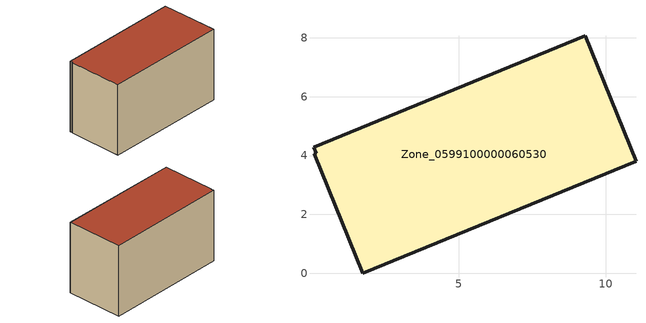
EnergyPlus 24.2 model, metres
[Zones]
Zone_0599100000060530
 floor ground (C_G): 0.06,4.28 9.29,8.07 11.02,3.8 1.73,0 0.08,4.05 0.14,4.08 z2.97
 wall outside (C_F): 11.02,3.8 9.29,8.07 0.06,4.28 0.14,4.08 0.08,4.05 1.73,0 11.02,3.8 z2.97:8.82
 roof outside (C_R): 9.29,8.07 0.06,4.28 0.14,4.08 0.08,4.05 1.73,0 11.02,3.8 z8.82
[BUILDING]
Pand.0599100000060530: North Axis=0; Terrain=City; Loads Convergence Tolerance Value=0.04; Temperature Convergence Tolerance Value=0.4; Solar Distribution=FullExterior; Maximum Number of Warmup Days=25; Minimum Number of Warmup Days=1
[Site:Location]
Rotterdam.The.Hague.AP_ZH_NLD Design_Conditions: Latitude=51.96; Longitude=4.45; Time Zone=1; Elevation=-4.5
[SITE:GROUNDTEMPERATURE:BUILDINGSURFACE]
18, 18, 18, 18, 18, 18, 18, 18, 18, 18, 18, 18
[MATERIAL] Thermal Absorptance=0.9; Solar Absorptance=0.7; Visible Absorptance=0.7
Name | Roughness | Thickness | Conductivity | Density | Specific Heat
G.TI.1946-1964 | MediumSmooth | 0.15 | 1 | 540 | 1210
F.TI.1946-1964 | Rough | 0.3 | 0.857143 | 1920 | 840
R.TI.1946-1964 | MediumRough | 0.2 | 0.277778 | 1500 | 1000
[CONSTRUCTION]
C_G: G.TI.1946-1964
C_F: F.TI.1946-1964
C_R: R.TI.1946-1964
[ZONE]
Zone_0599100000060530: Type=1; Multiplier=1; Ceiling Height=Autocalculate; Volume=Autocalculate; Floor Area=autocalculate; Part of Total Floor Area=Yes
[ZONEINFILTRATION:DESIGNFLOWRATE]
Infil_Zone_0599100000060530: Zone or ZoneList or Space or SpaceList=Zone_0599100000060530; Schedule=AlwaysOn; Design Flow Rate Calculation Method=Flow/Area; Flow Rate per Floor Area=0.003; Constant Term Coefficient=1; Temperature Term Coefficient=0; Velocity Term Coefficient=0; Velocity Squared Term Coefficient=0
[HVACTEMPLATE:ZONE:IDEALLOADSAIRSYSTEM]
Zone_0599100000060530: Maximum Heating Supply Air Temperature=50; Minimum Cooling Supply Air Temperature=13; Maximum Heating Supply Air Humidity Ratio=0.0156; Minimum Cooling Supply Air Humidity Ratio=0.0077; Heating Limit=NoLimit; Cooling Limit=NoLimit; Dehumidification Control Type=ConstantSensibleHeatRatio; Cooling Sensible Heat Ratio=0.7; Dehumidification Setpoint=60; Humidification Control Type=None; Humidification Setpoint=30; Outdoor Air Method=None; Outdoor Air Flow Rate per Person=0.00944; Outdoor Air Flow Rate per Zone Floor Area=0; Outdoor Air Flow Rate per Zone=0; Demand Controlled Ventilation Type=None; Outdoor Air Economizer Type=NoEconomizer; Heat Recovery Type=None; Sensible Heat Recovery Effectiveness=0.7; Latent Heat Recovery Effectiveness=0.65
[ZONECONTROL:THERMOSTAT]
ThermostatControl_Zone_0599100000060530: Zone or ZoneList=Zone_0599100000060530; Control Type Schedule=DualSetpointControlType; Control 1=Thermostat_Zone_0599100000060530; Temperature Difference Between Cutout And Setpoint=0
[THERMOSTATSETPOINT:DUALSETPOINT]
Thermostat_Zone_0599100000060530: Heating Setpoint Temperature Schedule=HeatingSetpoint_Zone_0599100000060530; Cooling Setpoint Temperature Schedule=CoolingSetpoint_Zone_0599100000060530
[SCHEDULE:COMPACT]
HeatingSetpoint_Zone_0599100000060530: Through: 12/31, For: AllDays, Until: 24:00, 21
CoolingSetpoint_Zone_0599100000060530: Through: 12/31, For: AllDays, Until: 24:00, 24
DualSetpointControlType: Through: 12/31, For: AllDays, Until: 24:00, 4
AlwaysOn: Through: 12/31, For: AllDays, Until: 24:00, 1
